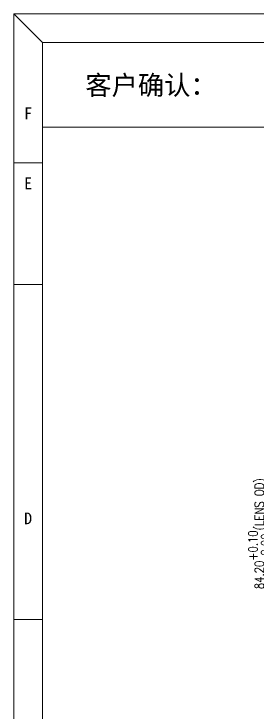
# Model space of a CAD drawing. Header units: millimetres. Extents: x 427 to 2444, y 137 to 817.
# Drawn here: x 1450 to 1529.3, y 268.5 to 495.8 of the extents above; entities that cross this region are included whole.
import ezdxf
from ezdxf.enums import TextEntityAlignment as Align

# ---------------------------------------------------------------- set-up
doc = ezdxf.new("R2010")
doc.units = ezdxf.units.MM
doc.layers.add('DIM', color=4, linetype='Continuous')
doc.styles.add('ROMANS', font='romans.shx', dxfattribs={"width": 0.8})
doc.styles.add('TXDT300A-S2(TP)$0$STANDARD', font='')
doc.styles.add('txt', font='simhei.ttf')
doc.styles.get('TXDT300A-S2(TP)$0$STANDARD').set_extended_font_data('SimSun')
doc.dimstyles.new('ZX-0.2', dxfattribs={"dimtxt": 6, "dimasz": 2.5, "dimexe": 1, "dimexo": 0, "dimgap": 0.4, "dimtad": 1, "dimlfac": -1, "dimzin": 1, "dimdsep": 46, "dimtxsty": 'ROMANS', "dimcen": 2.5, "dimclre": 4, "dimadec": 0, "dimazin": 0, "dimtol": 1, "dimtm": 0.2, "dimtfac": 1, "dimtmove": 0, "dimatfit": 3, "dimfxl": 1, "dimtolj": 1, "dimtzin": 0, "dimlwd": 13, "dimlwe": 13, "dimarcsym": 1})

# ---------------------------------------------------------------- blocks, each defined once
blk = doc.blocks.new('*D185')
at = {"layer": 'Defpoints', "color": 0}
for p in [(1562.56, 368.67), (1534.49, 284.47), (1575.45, 284.47)]:
    blk.add_point(p, dxfattribs=at)
at = {"layer": 'DIM', "color": 4, "lineweight": 13}
for p, q in [((1562.56, 368.67), (1533.49, 368.67)), ((1575.45, 284.47), (1533.49, 284.47))]:
    blk.add_line(p, q, dxfattribs=at)
at = {"layer": 'DIM', "color": 0, "lineweight": 13}
blk.add_line((1534.49, 366.17), (1534.49, 286.97), dxfattribs=at)
at = {"layer": 'DIM', "color": 0}
for points in [[(1534.08, 366.17), (1534.91, 366.17), (1534.49, 368.67)], [(1534.08, 286.97), (1534.91, 286.97), (1534.49, 284.47)]]:
    blk.add_solid(points, dxfattribs=at)
at = {"layer": 'DIM', "color": 0, "lineweight": 0, "insert": (1530.09, 326.57), "char_height": 3, "attachment_point": 5, "rotation": 90, "style": 'ROMANS'}
blk.add_mtext('\\A1;84.20\\S+0.10^  0.00;(LENS OD)', dxfattribs=at)

msp = doc.modelspace()

# ---------------------------------------------------------------- linework, layer by layer
at = {"lineweight": 0}
msp.add_line((1459.35607, 458.931), (1976.52777, 458.931), dxfattribs=at)
for points in [[(1450.02195, 136.86884), (1985.86188, 136.86884), (1985.86188, 495.80297), (1450.02195, 495.80297)], [(1459.35607, 146.20296), (1459.35607, 486.46886), (1976.52777, 486.46886), (1976.52777, 146.20296)]]:
    msp.add_lwpolyline(points, close=True, dxfattribs=at)
for points in [[(1459.35607, 486.46886), (1450.02195, 495.80297)], [(1450.02195, 447.29287), (1459.35607, 447.29287)], [(1450.02195, 407.67426), (1459.35607, 407.67426)], [(1450.02195, 298.58877), (1459.35607, 298.58877)]]:
    msp.add_lwpolyline(points, dxfattribs=at)

# ---------------------------------------------------------------- texts
at = {"lineweight": 0, "style": 'txt'}
for s, p in [('F', (1454.65193, 463.43844)), ('E', (1454.65193, 440.64852)), ('D', (1454.65193, 331.56303))]:
    msp.add_text(s, height=3.81916, dxfattribs=at).set_placement(p, align=Align.MIDDLE_CENTER)
at = {"lineweight": 0, "insert": (1473.32021, 475.7466), "char_height": 6.280422, "width": 72.1251395, "attachment_point": 1, "style": 'TXDT300A-S2(TP)$0$STANDARD'}
msp.add_mtext('客户确认：', dxfattribs=at)

# ---------------------------------------------------------------- dimensions: what is measured, and where the dimension line sits
at = {"layer": 'DIM', "lineweight": 0}
dim = msp.add_linear_dim(base=(1534.49197, 284.47044), p1=(1562.55769, 368.67044), p2=(1575.44976, 284.47044), angle=90, text='<>(LENS OD)', dimstyle='ZX-0.2', override={"dimtxt": 3, "dimgap": 0.4, "dimtol": 1, "dimlim": 0, "dimtp": 0.1, "dimtm": 0}, dxfattribs=at)
dim.commit()
dim.dimension.update_dxf_attribs({"geometry": '*D185', "text_midpoint": (1534.49197, 326.57044), "dimtype": 160})

doc.saveas('drawing.dxf')
